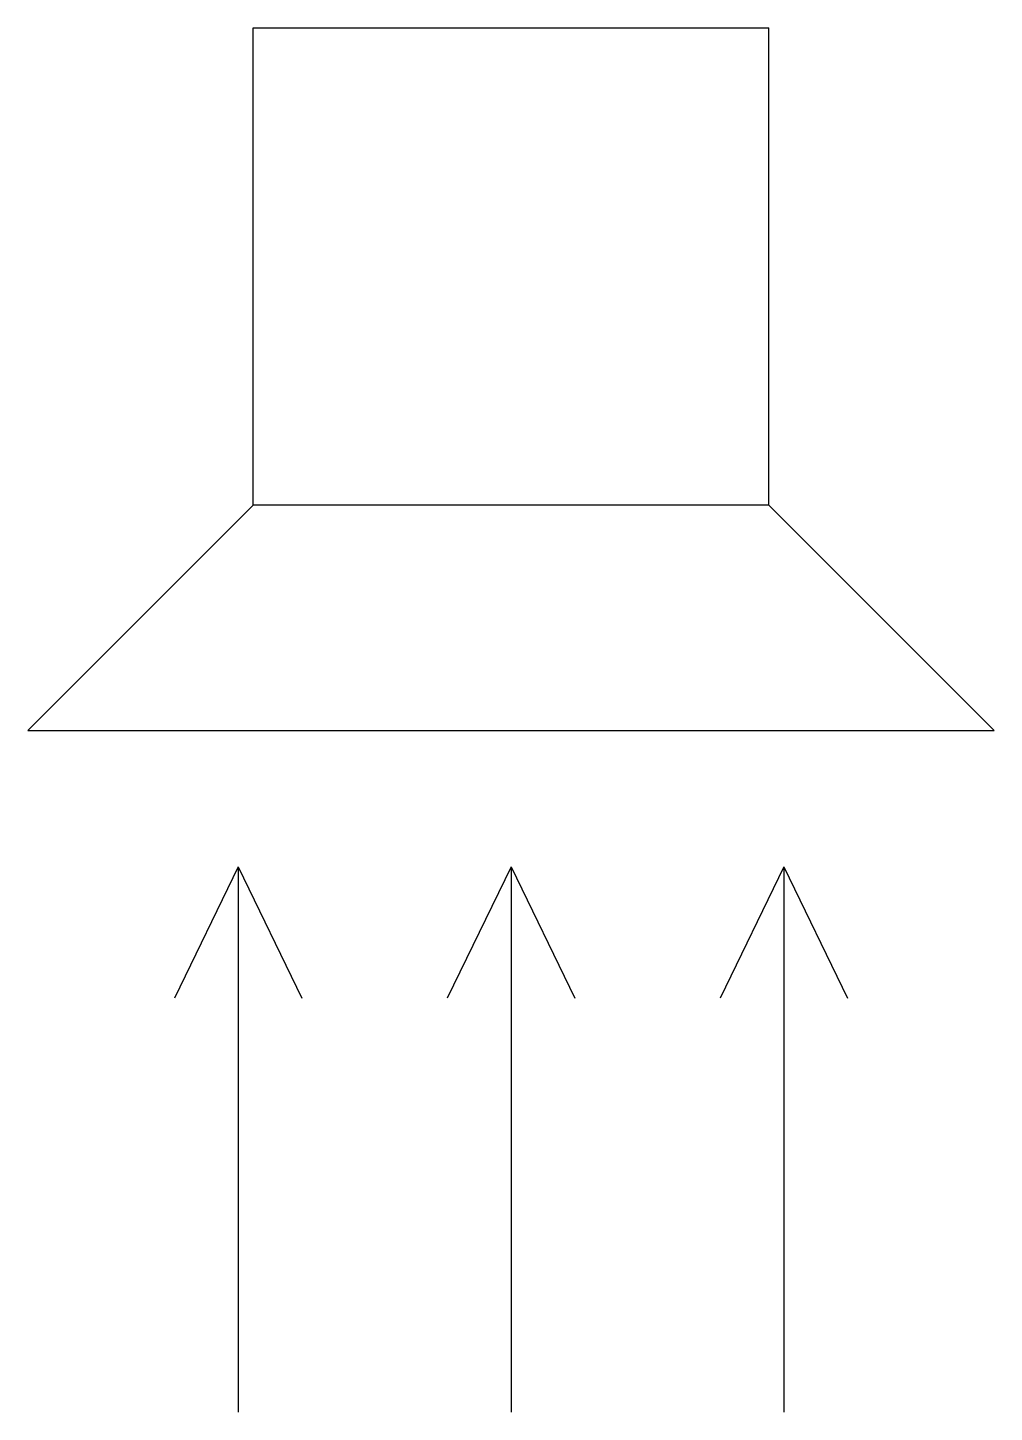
# Model space of a CAD drawing. Header units: millimetres. Extents: x -89 to 89, y -254 to 0.
import ezdxf

# ---------------------------------------------------------------- set-up
doc = ezdxf.new("R2010")
doc.units = ezdxf.units.MM

msp = doc.modelspace()

# ---------------------------------------------------------------- linework, layer by layer
at = {"color": 0, "linetype": 'ByBlock', "lineweight": -2}
for p, q in [((-47.29, -87.5), (-47.29, 0)), ((-47.29, 0), (47.29, 0)), ((47.29, -87.5), (47.29, 0)), ((-47.29, -87.5), (-88.61, -128.82)), ((47.29, -87.5), (-47.29, -87.5)), ((88.61, -128.82), (47.29, -87.5)), ((-88.61, -128.82), (88.61, -128.82)), ((-50, -153.82), (-61.68, -177.93)), ((-50, -153.82), (-61.68, -177.93)), ((-50, -153.82), (-38.32, -177.93)), ((-50, -153.82), (-50, -253.82)), ((-50, -153.82), (-38.32, -177.93)), ((-50, -153.82), (-50, -253.82)), ((0, -153.82), (-11.68, -177.93)), ((0, -153.82), (-11.68, -177.93)), ((0, -153.82), (11.68, -177.93)), ((0, -153.82), (0, -253.82)), ((0, -153.82), (11.68, -177.93)), ((0, -153.82), (0, -253.82)), ((50, -153.82), (38.32, -177.93)), ((50, -153.82), (38.32, -177.93)), ((50, -153.82), (61.68, -177.93)), ((50, -153.82), (50, -253.82)), ((50, -153.82), (61.68, -177.93)), ((50, -153.82), (50, -253.82))]:
    msp.add_line(p, q, dxfattribs=at)

doc.saveas('drawing.dxf')
